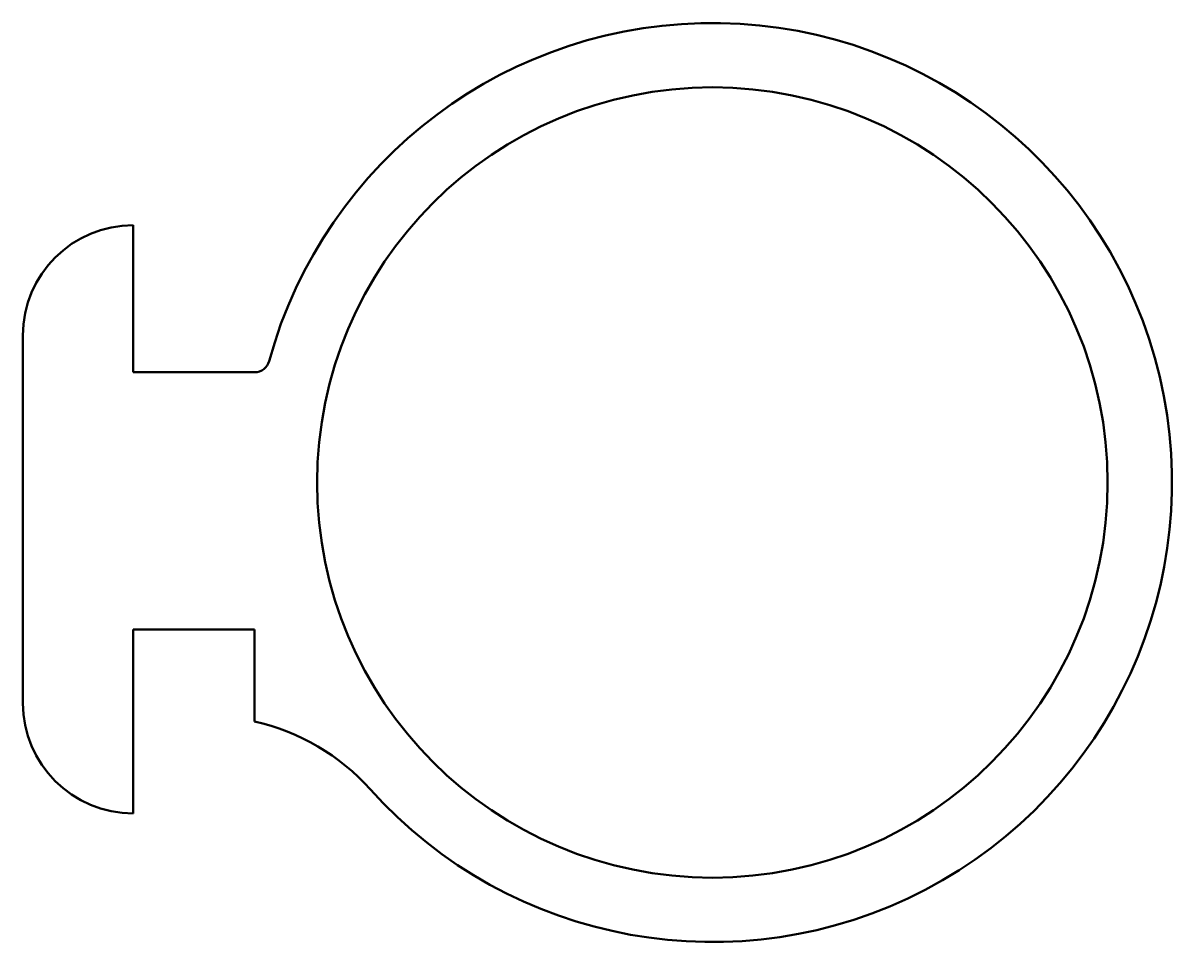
# Model space of a CAD drawing. Header units: millimetres. Extents: x 36 to 98.5, y 466.3 to 516.3.
import ezdxf

# ---------------------------------------------------------------- set-up
doc = ezdxf.new("R2010")
doc.units = ezdxf.units.MM
doc.layers.add('Visible (ANSI)', color=7, linetype='Continuous', lineweight=50)

msp = doc.modelspace()

# ---------------------------------------------------------------- linework, layer by layer
at = {"layer": 'Visible (ANSI)'}
for p, q in [((42.036, 497.349), (42.036, 505.349)), ((36.036, 499.349), (36.036, 479.349)), ((48.636, 497.349), (42.036, 497.349)), ((42.036, 483.349), (48.636, 483.349)), ((42.036, 473.349), (42.036, 483.349)), ((48.636, 483.349), (48.636, 478.349))]:
    msp.add_line(p, q, dxfattribs=at)
msp.add_circle((73.536, 491.349), 21.5, dxfattribs=at)
for centre, radius, start, end in [((73.536, 491.349), 25, 221.89035, 164.69104), ((42.036, 499.349), 6, 90, 180), ((48.636, 498.165), 0.816, 270, 344.69104), ((42.036, 479.349), 6, 180, 270), ((45.993, 466.644), 12, 41.89035, 77.27291)]:
    msp.add_arc(centre, radius, start, end, dxfattribs=at)

doc.saveas('drawing.dxf')
